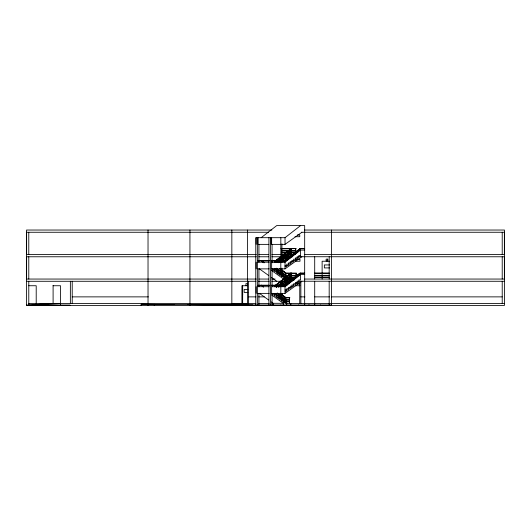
<?xml version="1.0" encoding="UTF-8"?>
<svg xmlns="http://www.w3.org/2000/svg" width="531" height="531" viewBox="0 0 531 531"><rect width="100%" height="100%" fill="white"/><g stroke="black" fill="none" stroke-linecap="round" stroke-linejoin="round"><path stroke-width="0.8" d="M261.159 237.689L276.724 225.582L304.675 225.582L304.675 305.418M255.776 305.418L255.776 237.689L285.028 237.689L300.586 225.582M291.492 248.754L275.928 260.86L291.492 248.608L291.486 254.548M276.339 262.433L291.253 250.831M276.339 262.579L291.333 250.831M276.419 262.579L291.333 250.984M278.284 262.706L291.253 252.617M278.363 262.706L291.333 252.617M279.014 262.347L291.333 252.763M284.43 260.708L299.995 248.608L304.675 248.608M284.43 260.86L299.995 248.754L304.675 248.754M300.393 248.608L284.828 260.708L271.241 260.708M300.393 248.754L284.828 260.86L271.241 260.86M284.238 262.195L299.796 250.088L304.675 250.088M301.9 256.772L285.028 268.878L271.646 268.878L271.646 262.195L285.028 262.195L300.586 250.088L300.586 256.772M275.529 285.22L291.094 273.113L275.529 285.366M275.928 285.22L291.492 273.113L291.486 279.054M275.928 285.366L291.492 273.259M276.339 286.939L291.253 275.343M276.339 287.092L291.333 275.343M276.419 287.092L291.333 275.489M278.284 287.211L291.333 277.122M278.934 286.853L291.333 277.268M304.675 273.113L299.995 273.113L284.43 285.366L299.995 273.259L304.675 273.259M271.241 285.22L284.828 285.22L300.393 273.113L284.828 285.366L271.241 285.366M284.238 286.7L299.796 274.6L304.675 274.6M301.9 281.284L285.028 293.384L271.646 293.384L271.646 286.7L285.028 286.7L300.586 274.6L300.586 279.996L298.86 279.996L298.86 282.479L295.402 282.479L295.402 284.955L291.944 284.955L291.944 287.437L288.486 287.437L288.486 289.919L285.028 289.919M271.275 237.689L271.275 244.373L285.028 244.373L301.9 232.266M60.527 303.559L32.968 305.046L49.39 303.559L28.78 305.046L28.78 281.284M271.872 230.036L26.55 230.036L26.55 305.418L504.45 305.418L504.45 230.036L304.495 230.036M26.55 232.266L268.62 232.266M301.382 232.266L504.45 232.266M297.367 234.941L299.75 234.941L299.75 236.72L294.984 236.72M268.872 244.373L258.146 244.373L258.146 237.689M295.734 250.831L281.284 250.831L295.734 250.984M295.654 252.617L281.284 252.763L295.734 252.763L295.714 248.608M26.55 254.548L256.427 254.548M258.849 254.548L268.62 254.548M271.859 254.548L295.196 254.548M304.675 254.548L504.45 254.548M293.656 255.491L288.857 255.491L288.857 256.732M300.586 255.491L298.86 255.491L298.86 257.966L295.402 257.966L295.402 260.449L291.944 260.449L291.944 262.931L288.486 262.931L288.486 265.414L285.028 265.414M26.55 256.772L256.427 256.772M258.849 256.772L268.62 256.772M271.859 256.772L292.694 256.732M504.45 256.772L297.128 256.732L297.128 259.208L293.67 259.208L293.67 261.69L290.211 261.69L290.211 264.172L286.753 264.172L286.753 266.648L285.028 266.648M290.198 257.966L285.399 257.966L285.399 259.208M288.472 259.208L283.673 259.208L283.673 260.449M296.816 259.447L299.995 259.447L299.995 261.232L295.229 261.232M281.941 260.449L287.51 260.449M258.026 260.708L269.31 260.708M258.026 260.86L269.31 260.86M329.419 261.232L322.125 261.232L322.125 279.054M280.215 261.69L285.778 261.69M257.82 262.195L269.204 262.195M329.552 264.942L324.355 264.942L324.355 267.916L329.552 267.916M257.82 268.878L269.204 268.878M271.733 269.131L274.613 269.131L274.613 271.613L278.071 271.613L278.071 274.096L281.53 274.096L281.53 276.571L284.988 276.571L284.988 279.054L294.678 279.054M277.693 273.113L281.45 273.113L279.326 273.259M314.704 273.113L329.18 273.113M314.704 273.259L329.18 273.259M281.921 274.6L280.806 274.6L280.833 237.689M285.585 275.343L296.159 275.343M314.704 275.343L329.18 275.343M296.159 275.489L285.585 275.489L276.505 268.255M314.704 275.489L329.18 275.489M285.585 277.122L296.079 277.122M314.704 277.122L329.18 277.122M285.585 277.268L296.159 277.268L296.159 273.259M314.704 277.268L329.18 277.268M26.55 279.054L256.427 279.054M258.849 279.054L268.62 279.054M271.859 279.054L275.118 279.054M304.675 279.054L504.45 279.054M294.234 279.996L288.857 279.996L288.857 281.238M291.931 281.238L287.132 281.238L287.132 282.479M26.55 281.284L256.035 281.284M258.511 281.284L269.25 281.284M271.726 281.284L289.169 281.284M504.45 281.284L297.128 281.238L297.128 283.72L293.67 283.72L293.67 286.196L290.211 286.196L290.211 288.678L286.753 288.678L286.753 291.161L285.028 291.161M290.198 282.479L285.399 282.479L285.399 283.72M289.236 283.72L283.673 283.72L283.673 284.955M296.816 283.952L299.995 283.952M281.941 284.955L287.317 284.955M258.026 285.22L269.31 285.22M258.026 285.366L269.31 285.366M28.78 285.738L36.208 285.738L36.208 303.559M53.1 285.738L60.527 285.738L60.527 305.046M247.552 285.738L241.924 285.738L241.924 303.559M295.229 285.738L299.995 285.738M280.215 286.196L285.778 286.196M257.82 286.7L269.204 286.7M247.864 289.448L244.147 289.448L244.147 292.422L247.864 292.422M257.82 293.384L269.204 293.384M242.441 293.736L242.441 294.844M242.66 293.736L242.66 294.844M271.733 293.636L274.613 293.636L274.613 296.119L278.071 296.119L278.071 298.601L281.53 298.601L281.53 301.084L284.988 301.084L284.988 303.559L504.45 303.559M72.223 296.875L148.375 296.875M248.608 296.875L256.035 296.875M258.511 296.875L264.292 296.875M278.33 296.875L280.806 296.875M300.858 296.875L304.947 296.875M314.764 296.875L329.479 296.875M331.41 296.875L502.22 296.875M277.693 297.619L281.45 297.619L279.326 297.772M280.806 299.106L281.921 299.106M285.585 299.849L289.594 299.849M289.594 299.995L285.585 299.995L277.155 293.278M285.585 301.628L289.594 301.628M285.585 301.781L289.594 301.781M283.262 302.318L286.72 302.318L286.72 305.418M271.288 301.893L273.266 303.307L283.262 303.307L271.401 294.805M28.78 303.559L256.035 303.559M258.511 303.559L269.25 303.559M271.726 303.559L273.379 303.559M231.397 304.23L248.608 304.23M141.153 305.418L141.153 304.303L252.836 304.973L252.836 305.418M231.841 304.973L331.41 304.973M26.55 305.046L69.992 305.046L69.992 305.418M141.153 304.303L174.281 304.529M187.529 304.621L239.7 304.973L239.7 305.418M232.16 304.27L247.22 304.973M271.421 270.312L286.72 281.284L286.72 277.813L283.262 277.813L283.262 275.33L279.804 275.33L279.804 272.854L276.346 272.854L276.346 270.372L272.888 270.372L272.888 269.131M259.427 268.878L268.739 275.556M271.401 277.467L276.724 281.284M259.427 293.384L268.653 300.002M271.553 261.743L272.848 262.779M279.983 268.46L285.817 273.113M279.983 268.613L285.817 273.259L285.817 277.268M279.591 268.46L285.426 273.113L296.471 273.259L285.426 273.259L279.591 268.613M277.228 268.62L285.665 275.343M276.585 268.255L285.665 275.489M274.56 268.341L285.665 277.122M274.56 268.487L285.665 277.268L285.658 273.259M261.61 260.708L264.206 262.779M261.61 260.86L263.555 262.407M261.312 260.708L263.9 262.779M261.312 260.86L263.257 262.407M280.633 293.484L285.817 297.619M280.633 293.636L285.817 297.772L285.817 301.781M280.235 293.484L285.426 297.619L289.906 297.772L285.426 297.772L280.235 293.636M277.228 293.132L285.665 299.849M277.155 293.132L285.665 299.995M275.204 293.364L285.665 301.628M275.204 293.51L285.665 301.781L285.658 297.772M263.555 286.767L261.61 285.22L263.555 286.919M263.257 286.767L261.312 285.22L263.257 286.919M504.377 232.266L504.377 254.548M504.377 256.772L504.377 279.054M502.22 232.266L502.22 254.548M502.22 256.772L502.22 279.054M502.22 281.284L502.22 303.559M331.41 230.036L331.41 305.418M329.18 256.772L329.18 279.054M329.18 281.284L329.18 304.973M320.412 304.973L320.412 305.418M314.704 256.772L314.704 279.054M314.704 281.284L314.704 304.973M309.719 304.973L309.719 305.418M308.392 304.973L308.392 305.418M300.858 281.284L300.858 303.559M299.75 282.93L299.75 303.559M298.409 304.973L298.409 305.418M295.999 273.259L296.079 277.268M295.654 248.754L295.654 252.763M291.413 248.754L291.413 254.548M291.413 273.259L291.413 279.054M291.333 248.754L291.333 254.548M291.333 273.259L291.333 279.054M290.809 303.559L290.809 305.418M290.59 254.548L290.59 255.491M290.59 279.054L290.59 279.996M290.49 273.259L290.49 279.054M290.411 273.113L290.411 279.054M290.331 273.259L290.331 279.054M289.594 297.772L289.594 303.559M289.514 297.619L289.514 303.559M287.132 256.732L287.132 257.966M285.738 273.259L285.738 277.268M285.738 297.772L285.738 301.781M285.028 237.689L285.028 244.373M285.028 262.195L285.028 268.878M285.028 286.7L285.028 293.384M283.262 305.418L283.262 299.842L279.804 299.842L279.804 297.36L276.346 297.36L276.346 294.878L272.888 294.878L272.888 293.636M281.921 243.815L281.921 254.548M281.921 256.772L281.921 262.447M281.921 268.115L281.921 276.08M281.921 281.284L281.941 286.196M281.921 293.437L281.921 300.592M280.806 281.284L280.806 286.209M280.833 286.7L280.806 298.362M280.833 304.973L280.833 305.418M275.104 260.86L275.104 262.248M275.104 285.366L275.104 286.753M275.025 260.708L275.031 262.341M275.031 285.22L275.031 286.753M274.952 260.86L274.952 262.248M274.952 285.366L274.952 286.753M273.266 303.307L273.266 305.418M272.064 244.373L272.064 262.195M272.064 268.878L272.064 286.7M272.064 293.384L272.064 305.418M271.646 237.689L271.646 244.373M270.491 237.689L270.491 305.418M268.912 237.689L268.912 305.418M258.929 244.373L258.929 262.195M258.929 268.878L258.929 286.7M258.929 293.384L258.929 305.418M257.356 237.689L257.356 305.418M256.201 237.689L256.201 244.373M256.201 262.195L256.201 268.878M256.201 286.7L256.201 293.384M255.457 304.973L255.457 305.418M248.608 281.284L248.608 305.418M247.492 230.036L247.492 303.559M242.66 285.738L242.66 303.559M242.441 285.738L242.441 303.559M231.841 230.036L231.841 305.418M189.939 230.036L189.939 305.418M154.289 304.303L154.289 305.418M148.03 230.036L148.03 305.418M72.223 281.284L72.223 303.559M70.364 281.284L70.364 303.559M53.1 285.406L53.1 303.559M28.78 232.266L28.78 254.548M28.78 256.772L28.78 279.054M26.623 232.266L26.623 254.548M26.623 256.772L26.623 279.054M291.094 248.608L275.529 260.86L291.094 248.608M295.993 248.608L281.085 248.754L295.993 248.608M327.773 259.148L326.14 259.148L326.14 260.933L327.773 260.933L327.773 259.148M247.565 283.66L245.933 283.66L245.933 285.439L247.565 285.439L247.565 283.66"/></g></svg>
